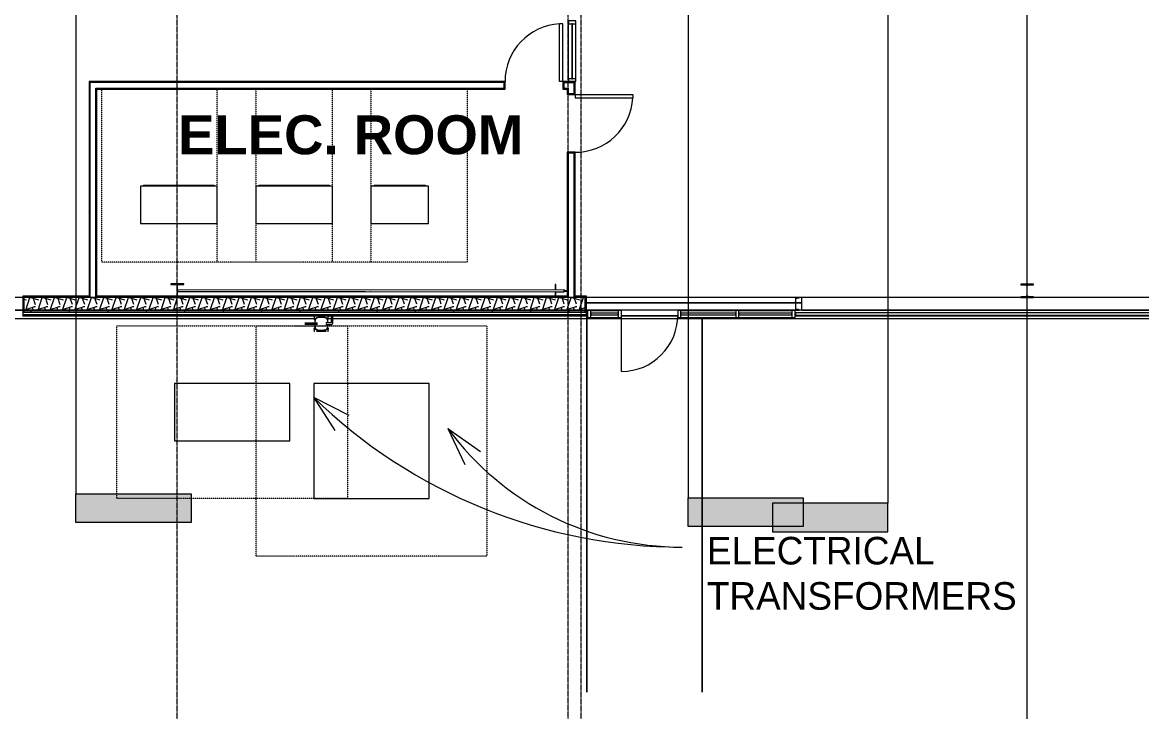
# Model space of a CAD drawing. Header units: inches. Extents: x 25369 to 33163, y -23509 to -20274.
# Drawn here: x 28390 to 29088, y -23046 to -22615 of the extents above; entities that cross this region are included whole.
import ezdxf

# ---------------------------------------------------------------- set-up
doc = ezdxf.new("R2010")
doc.units = ezdxf.units.IN
doc.header["$MEASUREMENT"] = 0
doc.linetypes.add('Dash', pattern=[0.25, 0.125, -0.125])
doc.linetypes.add('Grid Line 1_2_', pattern=[0.875, 0.5, -0.125, 0.125, -0.125])
for name, color, linetype, lineweight in [('A-DOOR', 31, 'Continuous', 9), ('A-FLOR', 192, 'Continuous', 9), ('A-GLAZ-CURT', 52, 'Continuous', 9), ('A-GLAZ-CWMG', 51, 'Continuous', 9), ('A-WALL', 113, 'Continuous', 9), ('A-WALL-PATT', 111, 'Continuous', 25), ('C-TOPO', 7, 'Continuous', 9), ('Conc', 7, 'Continuous', 13), ('E-ELEC-EQPM', 71, 'Continuous', 9), ('G-ANNO-SYMB', 111, 'Continuous', 9), ('G-ANNO-TEXT', 231, 'Continuous', 9), ('I-WALL', 2, 'Continuous', 9), ('L-SITE-WALL', 31, 'Continuous', 9), ('M-AREA-IDEN', 171, 'Continuous', 9), ('P-SANR-FIXT', 6, 'Continuous', 9), ('S-BEAM', 12, 'Continuous', 9), ('S-COLS', 52, 'Continuous', 9), ('S-GRID', 1, 'Continuous', 9)]:
    doc.layers.add(name, color=color, linetype=linetype, lineweight=lineweight)
doc.styles.add('Arial_B', font='arialbd.ttf', dxfattribs={"height": 24.354149})
doc.styles.add('Century Gothic', font='GOTHIC.TTF', dxfattribs={"height": 17.245342})
pattern_1 = [(45, (5931.104, 0), (-19.00703, 19.00703), []), (45, (5931.104, 28.8), (-19.00703, 19.00703), [])]
pattern_2 = [(0, (5931.104, 0), (61.44, 15.36), [2.534, -43.546, 2.534, -43.546, -245.76]), (0, (5931.104, 0), (61.44, 15.36), [-92.16, 2.534, -89.626, 2.534, -43.546, -107.52]), (0, (5931.104, 0), (61.44, 15.36), [-230.4, 2.534, -28.186, 2.534, -74.266]), (120, (5954.144, 7.68), (-44.02215, 45.528601), [2.534, -43.546, 2.534, -43.546, -245.76]), (120, (5954.144, 7.68), (-44.02215, 45.528601), [-92.16, 2.534, -89.626, 2.534, -43.546, -107.52]), (120, (5954.144, 7.68), (-44.02215, 45.528601), [-230.4, 2.534, -28.186, 2.534, -74.266]), (240, (5961.824, 38.4), (-17.41785, -60.888601), [2.534, -43.546, 2.534, -43.546, -245.76]), (240, (5961.824, 38.4), (-17.41785, -60.888601), [-92.16, 2.534, -89.626, 2.534, -43.546, -107.52]), (240, (5961.824, 38.4), (-17.41785, -60.888601), [-230.4, 2.534, -28.186, 2.534, -74.266])]

# ---------------------------------------------------------------- blocks, each defined once
blk = doc.blocks.new('Struct_Xcel_Sports Complex_rvt-2-Overall Floor Plan')
at = {"layer": 'A-FLOR', "color": 8}
for p, q in [((22941.27, -22790.8), (22810.7, -22790.8)), ((22945.27, -22790.8), (22941.57, -22790.8))]:
    blk.add_line(p, q, dxfattribs=at)
at = {"layer": 'L-SITE-WALL', "color": 8}
for p, q in [((22810.7, -22790.8), (22941.27, -22790.8)), ((22941.57, -22790.8), (22945.27, -22790.8)), ((22651.42, -22798.8), (22458.52, -22798.8)), ((22811.39, -22798.8), (22652.39, -22798.8)), ((22867.77, -22798.8), (22832.58, -22798.8)), ((23337.08, -22798.8), (22941.02, -22798.8))]:
    blk.add_line(p, q, dxfattribs=at)
blk = doc.blocks.new('W-Wide Flange-Column - B2_E-1389165-Overall Floor Plan')
at = {"layer": 'S-COLS', "color": 7, "lineweight": 13}
for p, q in [((4, 4.13), (-4, 4.13)), ((-4, 4.13), (-4, 3.69)), ((-4, 3.69), (-0.84, 3.69)), ((-0.14, 3), (-0.14, -3)), ((0.14, -3), (0.14, 3)), ((0.84, 3.69), (4, 3.69)), ((4, 3.69), (4, 4.13)), ((-0.84, -3.69), (-4, -3.69)), ((-4, -3.69), (-4, -4.12)), ((-4, -4.12), (4, -4.12)), ((4, -3.69), (0.84, -3.69)), ((4, -4.12), (4, -3.69))]:
    blk.add_line(p, q, dxfattribs=at)
for centre, start, end in [((-0.84, 3), 0, 90), ((0.84, 3), 90, 180), ((-0.84, -3), 270, 0), ((0.84, -3), 180, 270)]:
    blk.add_arc(centre, 0.691, start, end, dxfattribs=at)
blk = doc.blocks.new('Girt_C - 8_D-1405489-Overall Floor Plan')
at = {"layer": 'S-BEAM', "color": 8}
for p, q in [((22458.77, -22787.3), (22420.08, -22787.3)), ((22420.08, -22795.3), (22458.77, -22795.3))]:
    blk.add_line(p, q, dxfattribs=at)
blk = doc.blocks.new('Transformer-Dry-Type-Siemens - 6x6x6-1004770-Overall Floor Plan')
at = {"layer": 'E-ELEC-EQPM', "color": 8, "linetype": 'Dash'}
for p, q in [((-72, -72), (-72, 72)), ((-72, 72), (72, 72)), ((72, 72), (72, -72)), ((72, -72), (-72, -72))]:
    blk.add_line(p, q, dxfattribs=at)
at = {"layer": 'E-ELEC-EQPM', "color": 8}
for p, q in [((36, 36), (-36, 36)), ((-36, 36), (-36, -36)), ((36, -36), (36, 36)), ((-36, -36), (36, -36))]:
    blk.add_line(p, q, dxfattribs=at)
blk = doc.blocks.new('Transformer-Dry-Type-Siemens - 6x3x6-1005805-Overall Floor Plan')
at = {"layer": 'E-ELEC-EQPM', "color": 8, "linetype": 'Dash'}
for p, q in [((-72, -54), (-72, 54)), ((-72, 54), (72, 54)), ((72, 54), (72, -54)), ((72, -54), (-72, -54))]:
    blk.add_line(p, q, dxfattribs=at)
at = {"layer": 'E-ELEC-EQPM', "color": 8}
for p, q in [((36, 18), (-36, 18)), ((-36, 18), (-36, -18)), ((36, -18), (36, 18)), ((-36, -18), (36, -18))]:
    blk.add_line(p, q, dxfattribs=at)
blk = doc.blocks.new('System Panel - INSULATED LOW-E GLAZING _SEE ELEVATIONS FOR U-FACTOR_ SHGC_ _ LT_-1142335-Overall Floor Plan')
at = {"layer": 'A-GLAZ-CURT', "color": 7, "lineweight": 13}
for p, q in [((16.53125, -0.25), (-16.53125, -0.25)), ((-16.53125, -0.25), (-16.53125, -1.25)), ((-16.53125, -1.25), (16.53125, -1.25)), ((16.53125, -1.25), (16.53125, -0.25))]:
    blk.add_line(p, q, dxfattribs=at)
at = {"layer": 'A-GLAZ-CURT', "color": 10}
for p, q in [((-16.53125, -1.25), (-16.53125, -0.25)), ((16.53125, -0.25), (-16.53125, -0.25)), ((-16.53125, -1.25), (16.53125, -1.25)), ((16.53125, -0.25), (16.53125, -1.25))]:
    blk.add_line(p, q, dxfattribs=at)
blk = doc.blocks.new('System Panel - INSULATED LOW-E GLAZING _SEE ELEVATIONS FOR U-FACTOR_ SHGC_ _ LT_-827433-Overall Floor Plan')
at = {"layer": 'A-GLAZ-CURT', "color": 7, "lineweight": 13}
for p, q in [((17.09375, -0.25), (-17.09375, -0.25)), ((-17.09375, -0.25), (-17.09375, -1.25)), ((-17.09375, -1.25), (17.09375, -1.25)), ((17.09375, -1.25), (17.09375, -0.25))]:
    blk.add_line(p, q, dxfattribs=at)
at = {"layer": 'A-GLAZ-CURT', "color": 10}
for p, q in [((-17.09375, -1.25), (-17.09375, -0.25)), ((17.09375, -0.25), (-17.09375, -0.25)), ((-17.09375, -1.25), (17.09375, -1.25)), ((17.09375, -0.25), (17.09375, -1.25))]:
    blk.add_line(p, q, dxfattribs=at)
blk = doc.blocks.new('Door_Single_Storefront - one-1371403-Overall Floor Plan')
at = {"layer": 'A-DOOR', "color": 8}
blk.add_line((-17.59375, -35.1875), (-17.59375, 0), dxfattribs=at)
blk.add_arc((-17.59375, 0), 35.1875, 270, 0, dxfattribs=at)
blk = doc.blocks.new('System Panel - INSULATED LOW-E GLAZING _SEE ELEVATIONS FOR U-FACTOR_ SHGC_ _ LT_-1354584-Overall Floor Plan')
at = {"layer": 'A-GLAZ-CURT', "color": 7, "lineweight": 13}
for p, q in [((8.59, -0.25), (-8.59, -0.25)), ((-8.59, -0.25), (-8.59, -1.25)), ((-8.59, -1.25), (8.59, -1.25)), ((8.59, -1.25), (8.59, -0.25))]:
    blk.add_line(p, q, dxfattribs=at)
at = {"layer": 'A-GLAZ-CURT', "color": 10}
for p, q in [((-8.59, -1.25), (-8.59, -0.25)), ((8.59, -0.25), (-8.59, -0.25)), ((-8.59, -1.25), (8.59, -1.25)), ((8.59, -0.25), (8.59, -1.25))]:
    blk.add_line(p, q, dxfattribs=at)
blk = doc.blocks.new('Rectangular Mullion - Exterior 2_ x 4_5_-1135321-Overall Floor Plan')
at = {"layer": 'A-GLAZ-CWMG', "color": 8}
for p, q in [((22278.7, -22795.43), (22311.77, -22795.43)), ((22278.7, -22799.93), (22311.77, -22799.93))]:
    blk.add_line(p, q, dxfattribs=at)
blk = doc.blocks.new('Rectangular Mullion - Exterior 2_ x 4_5_-1305167-Overall Floor Plan')
at = {"layer": 'A-GLAZ-CWMG', "color": 8}
for p, q in [((22869.77, -22795.43), (22903.95, -22795.43)), ((22869.77, -22799.93), (22903.95, -22799.93))]:
    blk.add_line(p, q, dxfattribs=at)
blk = doc.blocks.new('Rectangular Mullion - Exterior 2_ x 4_5_-1354580-Overall Floor Plan')
at = {"layer": 'A-GLAZ-CWMG', "color": 8}
for p, q in [((22813.39, -22795.43), (22830.58, -22795.43)), ((22813.39, -22799.93), (22830.58, -22799.93))]:
    blk.add_line(p, q, dxfattribs=at)
blk = doc.blocks.new('Rectangular Mullion - Exterior 2_ x 4_5_-1142379-Overall Floor Plan')
at = {"layer": 'A-GLAZ-CWMG', "color": 7, "lineweight": 13}
for p, q in [((-2, 3), (0, 3)), ((-2, -1.5), (-2, 3)), ((0, 3), (0, -1.5)), ((0, -1.5), (-2, -1.5))]:
    blk.add_line(p, q, dxfattribs=at)
blk = doc.blocks.new('Rectangular Mullion - Exterior 2_ x 4_5_-1142382-Overall Floor Plan')
at = {"layer": 'A-GLAZ-CWMG', "color": 7, "lineweight": 13}
for p, q in [((0, 3), (-2, 3)), ((-2, 3), (-2, -1.5)), ((0, -1.5), (0, 3)), ((-2, -1.5), (0, -1.5))]:
    blk.add_line(p, q, dxfattribs=at)
blk = doc.blocks.new('Rectangular Mullion - Exterior 2_ x 4_5_-827464-Overall Floor Plan')
at = {"layer": 'A-GLAZ-CWMG', "color": 7, "lineweight": 13}
for p, q in [((-1, 3), (1, 3)), ((-1, -1.5), (-1, 3)), ((1, 3), (1, -1.5)), ((1, -1.5), (-1, -1.5))]:
    blk.add_line(p, q, dxfattribs=at)
blk = doc.blocks.new('Girt_C - 8_D-1665748-Overall Floor Plan')
at = {"layer": 'S-BEAM', "color": 8}
for p, q in [((23081.89, -22787.3), (22945.27, -22787.3)), ((22945.27, -22787.49), (22945.27, -22787.3)), ((22945.27, -22795.12), (22945.27, -22787.49)), ((23371.39, -22787.3), (23089.89, -22787.3)), ((22945.27, -22795.3), (22945.27, -22795.12)), ((22945.27, -22795.3), (23375.52, -22795.3))]:
    blk.add_line(p, q, dxfattribs=at)
blk = doc.blocks.new('Rectangular Mullion - Interior 1_75_ x 4_5_-1220307-Overall Floor Plan')
at = {"layer": 'A-GLAZ-CWMG', "color": 7, "lineweight": 13}
for p, q in [((-1.75, 1.5), (0, 1.5)), ((-1.75, -3), (-1.75, 1.5)), ((0, 1.5), (0, -3)), ((0, -3), (-1.75, -3))]:
    blk.add_line(p, q, dxfattribs=at)
blk = doc.blocks.new('System Panel - Interior Glazing-1220306-Overall Floor Plan')
at = {"layer": 'A-GLAZ-CURT', "color": 7, "lineweight": 13}
for p, q in [((17.21875, 0.9375), (-17.21875, 0.9375)), ((-17.21875, 0.9375), (-17.21875, 0.5625)), ((-17.21875, 0.5625), (17.21875, 0.5625)), ((17.21875, 0.5625), (17.21875, 0.9375))]:
    blk.add_line(p, q, dxfattribs=at)
blk = doc.blocks.new('Rectangular Mullion - Interior 1_75_ x 4_5_-1214730-Overall Floor Plan')
at = {"layer": 'A-GLAZ-CWMG', "color": 8}
for p, q in [((22799.52, -22650.74), (22799.52, -22616.3)), ((22804.02, -22650.74), (22804.02, -22616.3))]:
    blk.add_line(p, q, dxfattribs=at)
blk = doc.blocks.new('Rectangular Mullion - Interior 1_75_ x 4_5_-1220285-Overall Floor Plan')
at = {"layer": 'A-GLAZ-CWMG', "color": 7, "lineweight": 13}
for p, q in [((-0.875, 1.5), (0.875, 1.5)), ((-0.875, -3), (-0.875, 1.5)), ((0.875, 1.5), (0.875, -3)), ((0.875, -3), (-0.875, -3))]:
    blk.add_line(p, q, dxfattribs=at)
blk = doc.blocks.new('Round Bar - 1_-1268727-Overall Floor Plan')
at = {"layer": 'S-BEAM', "color": 8}
for p, q in [((22676.03, -22782.74), (22555.39, -22782.68)), ((22555.39, -22783.68), (22672.56, -22783.74)), ((22676.03, -22783.74), (22791.14, -22783.8)), ((22791.71, -22783.8), (22796.66, -22783.8))]:
    blk.add_line(p, q, dxfattribs=at)
for centre, start_param, end_param in [((22555.39, -22783.18), 0, 3.141593), ((22555.39, -22783.18), 3.141593, 6.283185), ((22796.66, -22783.3), 3.141593, 3.926991)]:
    blk.add_ellipse(centre, major_axis=(0, 0.5), ratio=0.470628, start_param=start_param, end_param=end_param, dxfattribs=at)
blk = doc.blocks.new('Round Bar - 1_-1268767-Overall Floor Plan')
at = {"layer": 'S-BEAM', "color": 8}
for p, q in [((22796.76, -22782.68), (22671.17, -22782.74)), ((22555.41, -22783.8), (22796.77, -22783.68))]:
    blk.add_line(p, q, dxfattribs=at)
for centre, start_param, end_param in [((22555.33, -22783.3), 1.178097, 1.963495), ((22796.77, -22783.18), 0, 3.141593), ((22796.77, -22783.18), 3.141593, 6.283185)]:
    blk.add_ellipse(centre, major_axis=(0, 0.5), ratio=0.495962, start_param=start_param, end_param=end_param, dxfattribs=at)
blk = doc.blocks.new('Transformer Switchboard - 24_deep x 48_ wide x 90_H-1281217-Overall Floor Plan')
at = {"layer": 'E-ELEC-EQPM', "color": 8, "linetype": 'Dash'}
for p, q in [((-48, -84), (-48, 24)), ((-48, 24), (48, 24)), ((48, 24), (48, -84)), ((48, -84), (-48, -84))]:
    blk.add_line(p, q, dxfattribs=at)
at = {"layer": 'E-ELEC-EQPM', "color": 8}
for p, q in [((24, 0), (-24, 0)), ((-24, 0), (-24, -23.5)), ((24, -23.5), (24, 0)), ((-24, -23.5), (24, -23.5)), ((-22, -23.5), (-22, -24)), ((22, -24), (-22, -24)), ((22, -24), (22, -23.5))]:
    blk.add_line(p, q, dxfattribs=at)
blk = doc.blocks.new('Transformer Switchboard - 24_deep x 36_ wide x 90_H-1281523-Overall Floor Plan')
at = {"layer": 'E-ELEC-EQPM', "color": 8, "linetype": 'Dash'}
for p, q in [((-42, -84), (-42, 24)), ((-42, 24), (42, 24)), ((42, 24), (42, -84)), ((42, -84), (-42, -84))]:
    blk.add_line(p, q, dxfattribs=at)
at = {"layer": 'E-ELEC-EQPM', "color": 8}
for p, q in [((18, 0), (-18, 0)), ((-18, 0), (-18, -23.5)), ((18, -23.5), (18, 0)), ((-18, -23.5), (18, -23.5)), ((-16, -23.5), (-16, -24)), ((16, -24), (-16, -24)), ((16, -24), (16, -23.5))]:
    blk.add_line(p, q, dxfattribs=at)
blk = doc.blocks.new('Single-Flush - 36_ x 84_-1318898-Overall Floor Plan')
at = {"layer": 'A-DOOR', "color": 7, "lineweight": 13}
for p, q in [((16, 2.44), (16, 38.45)), ((18, 38.45), (16, 38.45)), ((18, 2.44), (18, 38.45)), ((18, 2.44), (16, 2.44))]:
    blk.add_line(p, q, dxfattribs=at)
at = {"layer": 'A-DOOR', "color": 8}
blk.add_arc((18, 2.44), 36.07, 93.17885, 180, dxfattribs=at)
blk = doc.blocks.new('gas_meter-250_cfh_2214 - gas_meter-250_cfh_2214-1353211-Overall Floor Plan')
at = {"layer": 'P-SANR-FIXT', "color": 8}
for p, q in [((-2.99, 0.37), (-9.24, 0.37)), ((-4.4, 4.34), (-4.4, 3.16)), ((-4.4, 3.16), (-4.06, 3.16)), ((-3.79, 4.61), (-4.13, 4.61)), ((-4.06, 3.16), (-3.31, 3.16)), ((-3.96, 1.77), (-3.96, 0.36)), ((-3.96, 1.77), (-3.96, 0.36)), ((-3.75, 2.86), (-3.75, 2.59)), ((-3.75, 1.98), (-3.75, 1.77)), ((3.06, 4.61), (-3.06, 4.61)), ((2.04, 3.77), (-1.96, 3.77)), ((3.4, 3.16), (4.06, 3.16)), ((6.15, 0.5), (3.51, 0.5)), ((4.13, 4.61), (3.79, 4.61)), ((4.04, 0.48), (4.04, 1.77)), ((4.04, 0.48), (4.04, 1.77)), ((4.06, 3.16), (4.4, 3.16)), ((4.4, 3.16), (4.4, 4.34)), ((6.26, 5.12), (6.26, 0.61)), ((7.26, 0.61), (7.26, 5.12)), ((-9.24, 0), (-9.47, 0)), ((-9.24, -0.38), (-2.99, -0.38)), ((-4.4, -3.34), (-4.4, -4.57)), ((-4.06, -3.34), (-4.4, -3.34)), ((-4.28, -4.69), (-3.94, -4.69)), ((-3.33, -3.34), (-4.06, -3.34)), ((-3.96, -0.36), (-3.96, -1.98)), ((-3.96, -0.36), (-3.96, -1.98)), ((-3.75, -1.98), (-3.75, -2.1)), ((-3.75, -2.75), (-3.75, -2.92)), ((-3.06, -4.69), (3.06, -4.69)), ((-2.81, 0), (-2.99, 0)), ((-1.97, -3.98), (-2.49, -3.98)), ((-2.49, -3.98), (-1.97, -3.98)), ((-2.27, 0), (-2.4, 0)), ((-1.96, -3.98), (2.04, -3.98)), ((2.04, -3.75), (2.22, -3.75)), ((2.04, -3.98), (2.55, -3.98)), ((2.55, -3.98), (2.04, -3.98)), ((3.25, 0), (3.51, 0)), ((4.06, -3.34), (3.42, -3.34)), ((3.51, -0.5), (6.15, -0.5)), ((3.94, -4.69), (4.28, -4.69)), ((4.04, -1.98), (4.04, -0.47)), ((4.04, -1.98), (4.04, -0.47)), ((4.4, -3.34), (4.06, -3.34)), ((4.4, -4.57), (4.4, -3.34))]:
    blk.add_line(p, q, dxfattribs=at)
at = {"layer": 'P-SANR-FIXT', "color": 8, "flags": 128}
for points in [[(-9.24, 0.37), (-9.28, 0.37), (-9.32, 0.37), (-9.36, 0.37), (-9.4, 0.37), (-9.43, 0.37), (-9.47, 0.37), (-9.51, 0.37), (-9.55, 0.37), (-9.59, 0.37), (-9.63, 0.37), (-9.66, 0.37), (-9.7, 0.37), (-9.73, 0.37), (-9.77, 0.37), (-9.8, 0.37), (-9.83, 0.37), (-9.86, 0.37), (-9.9, 0.37), (-9.92, 0.37), (-9.95, 0.37), (-9.98, 0.37), (-10.01, 0.37), (-10.03, 0.37), (-10.06, 0.37), (-10.08, 0.37), (-10.1, 0.37), (-10.12, 0.37), (-10.14, 0.37), (-10.15, 0.37), (-10.17, 0.37), (-10.18, 0.37), (-10.19, 0.37), (-10.2, 0.37), (-10.21, 0.37), (-10.22, 0.37), (-10.23, 0.37), (-10.23, 0.37), (-10.23, 0.37), (-10.24, 0.37)], [(-4.4, 4.34), (-4.4, 4.35), (-4.4, 4.36), (-4.4, 4.37), (-4.4, 4.38), (-4.4, 4.39), (-4.39, 4.4), (-4.39, 4.41), (-4.39, 4.42), (-4.38, 4.43), (-4.38, 4.44), (-4.38, 4.45), (-4.37, 4.46), (-4.37, 4.47), (-4.36, 4.48), (-4.35, 4.49), (-4.35, 4.5), (-4.34, 4.51), (-4.33, 4.52), (-4.33, 4.52), (-4.32, 4.53), (-4.31, 4.54), (-4.3, 4.55), (-4.29, 4.55), (-4.29, 4.56), (-4.28, 4.57), (-4.27, 4.57), (-4.26, 4.58), (-4.25, 4.58), (-4.24, 4.59), (-4.23, 4.59), (-4.22, 4.59), (-4.21, 4.6), (-4.2, 4.6), (-4.19, 4.6), (-4.18, 4.6), (-4.17, 4.61), (-4.15, 4.61), (-4.14, 4.61), (-4.13, 4.61), (-4.13, 4.61)], [(-3.82, 2.35), (-3.87, 2.38), (-3.91, 2.42), (-3.95, 2.45), (-4, 2.49), (-4.04, 2.52), (-4.07, 2.56), (-4.11, 2.6), (-4.15, 2.65), (-4.18, 2.69), (-4.21, 2.73), (-4.24, 2.78), (-4.27, 2.83), (-4.29, 2.87), (-4.32, 2.92), (-4.34, 2.97), (-4.36, 3.02), (-4.38, 3.08), (-4.39, 3.13), (-4.4, 3.16)], [(-1.96, 3.77), (-2.04, 3.77), (-2.12, 3.76), (-2.19, 3.76), (-2.27, 3.74), (-2.35, 3.73), (-2.43, 3.71), (-2.51, 3.69), (-2.58, 3.67), (-2.66, 3.64), (-2.73, 3.61), (-2.81, 3.58), (-2.88, 3.54), (-2.95, 3.51), (-3.02, 3.46), (-3.08, 3.42), (-3.15, 3.37), (-3.21, 3.33), (-3.27, 3.27), (-3.33, 3.22), (-3.39, 3.16), (-3.44, 3.11), (-3.5, 3.04), (-3.55, 2.98), (-3.59, 2.92), (-3.64, 2.85), (-3.68, 2.78), (-3.72, 2.71), (-3.76, 2.64), (-3.79, 2.57), (-3.82, 2.5), (-3.85, 2.42), (-3.87, 2.34), (-3.89, 2.27), (-3.91, 2.19), (-3.93, 2.11), (-3.94, 2.03), (-3.95, 1.95), (-3.95, 1.87), (-3.96, 1.79), (-3.96, 1.77)], [(-2.24, 0.37), (-2.24, 0.37), (-2.24, 0.37), (-2.24, 0.37), (-2.25, 0.37), (-2.25, 0.37), (-2.26, 0.37), (-2.27, 0.37), (-2.27, 0.37), (-2.28, 0.37), (-2.3, 0.37), (-2.31, 0.37), (-2.32, 0.37), (-2.34, 0.37), (-2.35, 0.37), (-2.37, 0.37), (-2.38, 0.37), (-2.4, 0.37), (-2.42, 0.37), (-2.44, 0.37), (-2.46, 0.37), (-2.49, 0.37), (-2.51, 0.37), (-2.53, 0.37), (-2.56, 0.37), (-2.58, 0.37), (-2.61, 0.37), (-2.63, 0.37), (-2.66, 0.37), (-2.69, 0.37), (-2.71, 0.37), (-2.74, 0.37), (-2.77, 0.37), (-2.8, 0.37), (-2.83, 0.37), (-2.86, 0.37), (-2.89, 0.37), (-2.92, 0.37), (-2.95, 0.37), (-2.98, 0.37), (-2.99, 0.37)], [(4.04, 1.77), (4.04, 1.85), (4.04, 1.93), (4.03, 2.01), (4.02, 2.09), (4, 2.17), (3.99, 2.25), (3.97, 2.32), (3.94, 2.4), (3.92, 2.48), (3.89, 2.55), (3.85, 2.62), (3.82, 2.69), (3.78, 2.76), (3.74, 2.83), (3.7, 2.9), (3.65, 2.96), (3.6, 3.03), (3.55, 3.09), (3.49, 3.15), (3.44, 3.21), (3.38, 3.26), (3.32, 3.31), (3.26, 3.36), (3.19, 3.41), (3.13, 3.45), (3.06, 3.5), (2.99, 3.53), (2.92, 3.57), (2.84, 3.6), (2.77, 3.63), (2.69, 3.66), (2.62, 3.69), (2.54, 3.71), (2.46, 3.73), (2.38, 3.74), (2.31, 3.75), (2.23, 3.76), (2.15, 3.77), (2.07, 3.77), (2.04, 3.77)], [(3.51, 0.5), (3.48, 0.5), (3.45, 0.5), (3.42, 0.5), (3.39, 0.5), (3.37, 0.5), (3.34, 0.5), (3.31, 0.5), (3.28, 0.5), (3.25, 0.5), (3.22, 0.5), (3.19, 0.5), (3.17, 0.5), (3.14, 0.5), (3.12, 0.5), (3.09, 0.5), (3.07, 0.5), (3.04, 0.5), (3.02, 0.5), (3, 0.5), (2.98, 0.5), (2.96, 0.5), (2.94, 0.5), (2.92, 0.5), (2.9, 0.5), (2.88, 0.5), (2.87, 0.5), (2.85, 0.5), (2.84, 0.5), (2.83, 0.5), (2.82, 0.5), (2.8, 0.5), (2.8, 0.5), (2.79, 0.5), (2.78, 0.5), (2.77, 0.5), (2.77, 0.5), (2.77, 0.5), (2.77, 0.5), (2.76, 0.5)], [(4.4, 3.16), (4.39, 3.1), (4.37, 3.05), (4.35, 3), (4.33, 2.95), (4.31, 2.9), (4.28, 2.85), (4.26, 2.8), (4.23, 2.76), (4.2, 2.71), (4.16, 2.67), (4.13, 2.63), (4.09, 2.58), (4.06, 2.55), (4.02, 2.51), (3.98, 2.47), (3.94, 2.44), (3.89, 2.4)], [(4.13, 4.61), (4.14, 4.61), (4.15, 4.61), (4.16, 4.61), (4.17, 4.6), (4.18, 4.6), (4.19, 4.6), (4.21, 4.6), (4.22, 4.59), (4.23, 4.59), (4.24, 4.59), (4.25, 4.58), (4.26, 4.58), (4.27, 4.57), (4.27, 4.57), (4.28, 4.56), (4.29, 4.55), (4.3, 4.55), (4.31, 4.54), (4.32, 4.53), (4.33, 4.53), (4.33, 4.52), (4.34, 4.51), (4.35, 4.5), (4.35, 4.49), (4.36, 4.48), (4.36, 4.47), (4.37, 4.46), (4.37, 4.46), (4.38, 4.45), (4.38, 4.44), (4.39, 4.43), (4.39, 4.41), (4.39, 4.4), (4.4, 4.39), (4.4, 4.38), (4.4, 4.37), (4.4, 4.36), (4.4, 4.35), (4.4, 4.34), (4.4, 4.34)], [(6.26, 0.61), (6.26, 0.61), (6.26, 0.6), (6.26, 0.6), (6.26, 0.59), (6.26, 0.59), (6.26, 0.58), (6.26, 0.58), (6.26, 0.58), (6.26, 0.57), (6.26, 0.57), (6.25, 0.56), (6.25, 0.56), (6.25, 0.56), (6.25, 0.55), (6.24, 0.55), (6.24, 0.54), (6.24, 0.54), (6.24, 0.54), (6.23, 0.53), (6.23, 0.53), (6.23, 0.53), (6.22, 0.53), (6.22, 0.52), (6.22, 0.52), (6.21, 0.52), (6.21, 0.52), (6.21, 0.51), (6.2, 0.51), (6.2, 0.51), (6.19, 0.51), (6.19, 0.51), (6.18, 0.5), (6.18, 0.5), (6.18, 0.5), (6.17, 0.5), (6.17, 0.5), (6.16, 0.5), (6.16, 0.5), (6.15, 0.5), (6.15, 0.5)], [(6.15, -0.5), (6.2, -0.5), (6.24, -0.5), (6.29, -0.49), (6.33, -0.49), (6.37, -0.48), (6.42, -0.47), (6.46, -0.46), (6.5, -0.44), (6.54, -0.43), (6.59, -0.41), (6.63, -0.39), (6.67, -0.37), (6.71, -0.35), (6.74, -0.33), (6.78, -0.31), (6.82, -0.28), (6.85, -0.25), (6.89, -0.22), (6.92, -0.19), (6.95, -0.16), (6.98, -0.13), (7.01, -0.1), (7.04, -0.06), (7.06, -0.03), (7.09, 0.01), (7.11, 0.05), (7.13, 0.09), (7.15, 0.13), (7.17, 0.17), (7.19, 0.21), (7.2, 0.25), (7.22, 0.29), (7.23, 0.34), (7.24, 0.38), (7.25, 0.42), (7.25, 0.47), (7.26, 0.51), (7.26, 0.55), (7.26, 0.6), (7.26, 0.61)], [(-10.24, -0.38), (-10.24, -0.38), (-10.23, -0.38), (-10.23, -0.38), (-10.22, -0.38), (-10.22, -0.38), (-10.21, -0.38), (-10.2, -0.38), (-10.19, -0.38), (-10.17, -0.38), (-10.16, -0.38), (-10.14, -0.38), (-10.12, -0.38), (-10.1, -0.38), (-10.08, -0.38), (-10.06, -0.38), (-10.04, -0.38), (-10.01, -0.38), (-9.99, -0.38), (-9.96, -0.38), (-9.93, -0.38), (-9.9, -0.38), (-9.87, -0.38), (-9.84, -0.38), (-9.81, -0.38), (-9.78, -0.38), (-9.74, -0.38), (-9.71, -0.38), (-9.67, -0.38), (-9.64, -0.38), (-9.6, -0.38), (-9.56, -0.38), (-9.52, -0.38), (-9.48, -0.38), (-9.45, -0.38), (-9.41, -0.38), (-9.37, -0.38), (-9.33, -0.38), (-9.29, -0.38), (-9.25, -0.38), (-9.24, -0.38)], [(-4.4, -3.34), (-4.4, -3.29), (-4.4, -3.25), (-4.39, -3.21), (-4.39, -3.16), (-4.38, -3.12), (-4.37, -3.08), (-4.36, -3.04), (-4.34, -2.99), (-4.33, -2.95), (-4.31, -2.91), (-4.29, -2.87), (-4.28, -2.83), (-4.25, -2.8), (-4.23, -2.76), (-4.21, -2.72), (-4.18, -2.69), (-4.15, -2.65), (-4.13, -2.62), (-4.1, -2.59), (-4.07, -2.56), (-4.03, -2.53), (-4, -2.5), (-3.97, -2.47), (-3.93, -2.44), (-3.89, -2.42)], [(-4.28, -4.69), (-4.29, -4.69), (-4.29, -4.69), (-4.3, -4.69), (-4.3, -4.69), (-4.31, -4.69), (-4.31, -4.68), (-4.32, -4.68), (-4.32, -4.68), (-4.33, -4.68), (-4.33, -4.68), (-4.33, -4.68), (-4.34, -4.67), (-4.34, -4.67), (-4.35, -4.67), (-4.35, -4.67), (-4.35, -4.66), (-4.36, -4.66), (-4.36, -4.66), (-4.37, -4.66), (-4.37, -4.65), (-4.37, -4.65), (-4.37, -4.65), (-4.38, -4.64), (-4.38, -4.64), (-4.38, -4.63), (-4.39, -4.63), (-4.39, -4.63), (-4.39, -4.62), (-4.39, -4.62), (-4.39, -4.61), (-4.4, -4.61), (-4.4, -4.6), (-4.4, -4.6), (-4.4, -4.6), (-4.4, -4.59), (-4.4, -4.59), (-4.4, -4.58), (-4.4, -4.58), (-4.4, -4.57), (-4.4, -4.57)], [(-3.96, -1.98), (-3.95, -2.06), (-3.95, -2.14), (-3.94, -2.22), (-3.93, -2.3), (-3.92, -2.38), (-3.9, -2.45), (-3.88, -2.53), (-3.85, -2.61), (-3.83, -2.68), (-3.8, -2.76), (-3.76, -2.83), (-3.73, -2.9), (-3.69, -2.97), (-3.65, -3.04), (-3.61, -3.11), (-3.56, -3.17), (-3.51, -3.24), (-3.46, -3.3), (-3.4, -3.36), (-3.35, -3.41), (-3.29, -3.47), (-3.23, -3.52), (-3.17, -3.57), (-3.1, -3.62), (-3.04, -3.66), (-2.97, -3.7), (-2.9, -3.74), (-2.83, -3.78), (-2.75, -3.81), (-2.68, -3.84), (-2.6, -3.87), (-2.53, -3.9), (-2.45, -3.92), (-2.37, -3.94), (-2.3, -3.95), (-2.22, -3.96), (-2.14, -3.97), (-2.06, -3.98), (-1.98, -3.98), (-1.96, -3.98)], [(-2.99, -0.38), (-2.96, -0.38), (-2.93, -0.38), (-2.9, -0.38), (-2.87, -0.38), (-2.84, -0.38), (-2.81, -0.38), (-2.78, -0.38), (-2.75, -0.38), (-2.72, -0.38), (-2.69, -0.38), (-2.67, -0.38), (-2.64, -0.38), (-2.61, -0.38), (-2.59, -0.38), (-2.56, -0.38), (-2.54, -0.38), (-2.51, -0.38), (-2.49, -0.38), (-2.47, -0.38), (-2.45, -0.38), (-2.43, -0.38), (-2.41, -0.38), (-2.39, -0.38), (-2.37, -0.38), (-2.35, -0.38), (-2.34, -0.38), (-2.32, -0.38), (-2.31, -0.38), (-2.3, -0.38), (-2.29, -0.38), (-2.28, -0.38), (-2.27, -0.38), (-2.26, -0.38), (-2.25, -0.38), (-2.25, -0.38), (-2.24, -0.38), (-2.24, -0.38), (-2.24, -0.38), (-2.24, -0.38)], [(-2.49, -3.98), (-2.52, -3.96), (-2.55, -3.94), (-2.58, -3.91), (-2.6, -3.89), (-2.63, -3.86), (-2.66, -3.84), (-2.68, -3.81), (-2.7, -3.78)], [(2.04, -3.98), (2.12, -3.98), (2.2, -3.97), (2.28, -3.97), (2.36, -3.95), (2.44, -3.94), (2.52, -3.92), (2.6, -3.9), (2.67, -3.88), (2.75, -3.85), (2.82, -3.82), (2.9, -3.79), (2.97, -3.75), (3.04, -3.72), (3.11, -3.67), (3.17, -3.63), (3.24, -3.58), (3.3, -3.53), (3.36, -3.48), (3.42, -3.43), (3.48, -3.37), (3.53, -3.31), (3.59, -3.25), (3.64, -3.19), (3.68, -3.13), (3.73, -3.06), (3.77, -2.99), (3.81, -2.92), (3.84, -2.85), (3.88, -2.78), (3.91, -2.7), (3.94, -2.63), (3.96, -2.55), (3.98, -2.48), (4, -2.4), (4.02, -2.32), (4.03, -2.24), (4.04, -2.16), (4.04, -2.08), (4.04, -2), (4.04, -1.98)], [(2.66, -3.89), (2.63, -3.91), (2.61, -3.94), (2.58, -3.96), (2.55, -3.98)], [(2.73, -3.81), (2.71, -3.84), (2.69, -3.86)], [(2.76, -0.5), (2.76, -0.5), (2.77, -0.5), (2.77, -0.5), (2.77, -0.5), (2.78, -0.5), (2.79, -0.5), (2.79, -0.5), (2.8, -0.5), (2.81, -0.5), (2.82, -0.5), (2.84, -0.5), (2.85, -0.5), (2.86, -0.5), (2.88, -0.5), (2.9, -0.5), (2.91, -0.5), (2.93, -0.5), (2.95, -0.5), (2.97, -0.5), (2.99, -0.5), (3.01, -0.5), (3.04, -0.5), (3.06, -0.5), (3.08, -0.5), (3.11, -0.5), (3.13, -0.5), (3.16, -0.5), (3.19, -0.5), (3.21, -0.5), (3.24, -0.5), (3.27, -0.5), (3.3, -0.5), (3.33, -0.5), (3.36, -0.5), (3.39, -0.5), (3.42, -0.5), (3.45, -0.5), (3.48, -0.5), (3.51, -0.5), (3.51, -0.5)], [(3.95, -2.46), (3.98, -2.48), (4.02, -2.51), (4.05, -2.54), (4.08, -2.57), (4.11, -2.6), (4.14, -2.63), (4.17, -2.67), (4.19, -2.7), (4.22, -2.74), (4.24, -2.78), (4.26, -2.81), (4.28, -2.85), (4.3, -2.89), (4.32, -2.93), (4.34, -2.97), (4.35, -3.01), (4.36, -3.06), (4.37, -3.1), (4.38, -3.14), (4.39, -3.18), (4.4, -3.23), (4.4, -3.27), (4.4, -3.32), (4.4, -3.34)], [(4.4, -4.57), (4.4, -4.58), (4.4, -4.58), (4.4, -4.58), (4.4, -4.59), (4.4, -4.59), (4.4, -4.6), (4.4, -4.6), (4.4, -4.61), (4.39, -4.61), (4.39, -4.62), (4.39, -4.62), (4.39, -4.62), (4.39, -4.63), (4.38, -4.63), (4.38, -4.64), (4.38, -4.64), (4.38, -4.64), (4.37, -4.65), (4.37, -4.65), (4.37, -4.65), (4.36, -4.66), (4.36, -4.66), (4.36, -4.66), (4.35, -4.67), (4.35, -4.67), (4.34, -4.67), (4.34, -4.67), (4.34, -4.68), (4.33, -4.68), (4.33, -4.68), (4.32, -4.68), (4.32, -4.68), (4.31, -4.68), (4.31, -4.69), (4.3, -4.69), (4.3, -4.69), (4.29, -4.69), (4.29, -4.69), (4.29, -4.69), (4.28, -4.69)]]:
    blk.add_lwpolyline(points, dxfattribs=at)
at = {"layer": 'P-SANR-FIXT', "color": 8}
for centre, radius, start, end in [((-1.96, 1.77), 2, 90, 180), ((-1.96, 1.77), 1.84, 171.36204, 180), ((2.04, 1.77), 2, 360, 90), ((2.04, 1.77), 1.84, 81.36204, 90), ((-1.96, -1.98), 2, 180, 270), ((-1.96, -1.98), 1.84, 261.36204, 270), ((2.04, -1.98), 2, 270, 360), ((2.04, -1.98), 1.84, 351.36204, 0)]:
    blk.add_arc(centre, radius, start, end, dxfattribs=at)
blk = doc.blocks.new('Single-Flush - 36_ x 84_-1318930-Overall Floor Plan')
at = {"layer": 'A-DOOR', "color": 7, "lineweight": 13}
for p, q in [((16, -2.44), (16, -38.45)), ((18, -2.44), (16, -2.44)), ((18, -2.44), (18, -38.45)), ((18, -38.45), (16, -38.45))]:
    blk.add_line(p, q, dxfattribs=at)
at = {"layer": 'A-DOOR', "color": 8}
blk.add_arc((18, -2.44), 36.07, 180, 266.82115, dxfattribs=at)
blk = doc.blocks.new('Section - 3_32_ x 3_8_-18514-Overall Floor Plan')
at = {"layer": 'G-ANNO-SYMB'}
blk.add_hatch(color=256, dxfattribs=at).paths.add_polyline_path([(0, 0.375), (0, 0), (-0.09375, 0), (-0.09375, 0.375)], flags=0)
for p, q in [((0, 0.375), (-0.09375, 0.375)), ((-0.09375, 0.375), (-0.09375, 0)), ((0, 0), (0, 0.375)), ((-0.09375, 0), (0, 0))]:
    blk.add_line(p, q, dxfattribs=at)

msp = doc.modelspace()

# ---------------------------------------------------------------- hatches: boundary and pattern name
at = {"layer": 'A-WALL-PATT', "lineweight": 9}
h = msp.add_hatch(dxfattribs=at)
h.set_pattern_fill('FP_17', color=8, style=0, pattern_type=2)
h.set_pattern_definition(pattern_2)
h.paths.add_polyline_path([(28431.24, -22787.3), (28431.87, -22787.3), (28431.87, -22652.99), (28431.24, -22652.99), (28431.24, -22786.55)], flags=0)
h = msp.add_hatch(dxfattribs=at)
h.set_pattern_fill('FP_17', color=8, style=0, pattern_type=2)
h.set_pattern_definition(pattern_2)
h.paths.add_polyline_path([(28435.49, -22657.24), (28691.06, -22657.24), (28691.06, -22654.8), (28690.43, -22654.8), (28690.43, -22656.62), (28435.49, -22656.62)], flags=0)
h.paths.add_polyline_path([(28729.87, -22657.24), (28729.87, -22656.62), (28727.68, -22656.62), (28727.68, -22654.8), (28727.06, -22654.8), (28727.06, -22657.24)], flags=0)
h = msp.add_hatch(dxfattribs=at)
h.set_pattern_fill('FP_17', color=8, style=0, pattern_type=2)
h.set_pattern_definition(pattern_2)
h.paths.add_polyline_path([(28435.49, -22787.3), (28436.12, -22787.3), (28436.12, -22657.24), (28435.49, -22657.24), (28435.49, -22786.55)], flags=0)
h = msp.add_hatch(dxfattribs=at)
h.set_pattern_fill('FP_18', color=8, style=0, pattern_type=2)
h.set_pattern_definition([(161.57, (5932.064, 0.96), (-7.6802237, -0.0009796), [0, -54.643, 6.067, 0]), (18.43, (5930.144, 0.96), (-7.6802237, 0.0009796), [0, -54.643, 6.067, 0]), (108.43, (5932.064, 0.96), (3.8382953, -19.20136532), [18.211, -42.499]), (71.57, (5930.144, 0.96), (3.8382953, 19.20136532), [18.211, -42.499])])
h.paths.add_polyline_path([(28350.43, -22795.3), (28350.43, -22787.3), (28245.87, -22787.3), (28245.87, -22795.3), (28294.5, -22795.3)], flags=0)
h.paths.add_polyline_path([(28390.62, -22795.3), (28741.06, -22795.3), (28741.06, -22787.3), (28390.62, -22787.3)], flags=0)
h = msp.add_hatch(dxfattribs=at)
h.set_pattern_fill('FP_20', color=8, style=0, pattern_type=2)
h.set_pattern_definition([(0, (5931.104, 0), (30.72, 7.68), [2.534, -20.506, 2.534, -20.506, -122.88]), (0, (5931.104, 0), (30.72, 7.68), [-46.08, 2.534, -43.546, 2.534, -20.506, -53.76]), (0, (5931.104, 0), (30.72, 7.68), [-115.2, 2.534, -12.826, 2.534, -35.866]), (120, (5942.624, 3.84), (-22.0110751, 22.7643004), [2.534, -20.506, 2.534, -20.506, -122.88]), (120, (5942.624, 3.84), (-22.0110751, 22.7643004), [-46.08, 2.534, -43.546, 2.534, -20.506, -53.76]), (120, (5942.624, 3.84), (-22.0110751, 22.7643004), [-115.2, 2.534, -12.826, 2.534, -35.866]), (240, (5946.464, 19.2), (-8.7089249, -30.4443004), [2.534, -20.506, 2.534, -20.506, -122.88]), (240, (5946.464, 19.2), (-8.7089249, -30.4443004), [-46.08, 2.534, -43.546, 2.534, -20.506, -53.76]), (240, (5946.464, 19.2), (-8.7089249, -30.4443004), [-115.2, 2.534, -12.826, 2.534, -35.866])])
h.paths.add_polyline_path([(28399.78, -22795.8), (28741.06, -22795.8), (28741.06, -22795.3), (28390.62, -22795.3), (28390.62, -22795.8)], flags=0)
h.paths.add_polyline_path([(28350.43, -22795.8), (28350.43, -22795.3), (28245.87, -22795.3), (28245.87, -22795.8), (28294.5, -22795.8)], flags=0)
h = msp.add_hatch(dxfattribs=at)
h.set_pattern_fill('FP_21', color=8, style=0, pattern_type=2)
h.set_pattern_definition([(0, (5931.104, 0), (0, 24), []), (90, (5931.104, 0), (-24, 1e-15), [])])
h.paths.add_polyline_path([(28294.5, -22796.8), (28350.43, -22796.8), (28350.43, -22795.8), (28245.87, -22795.8), (28245.87, -22796.8), (28259.41, -22796.8)], flags=0)
h.paths.add_polyline_path([(28390.62, -22796.8), (28741.06, -22796.8), (28741.06, -22795.8), (28390.62, -22795.8)], flags=0)
at = {"layer": 'S-COLS'}
h = msp.add_hatch(dxfattribs=at)
h.set_pattern_fill('FP_15', color=8, style=0, pattern_type=2)
h.set_pattern_definition(pattern_1)
h.paths.add_polyline_path([(28722.68, -22787.3), (28722.68, -22784.14), (28722.87, -22783.68), (28722.24, -22783.73), (28722.24, -22787.3)], flags=0)
h.paths.add_polyline_path([(28730.06, -22787.3), (28730.49, -22787.3), (28730.49, -22779.3), (28730.06, -22779.3), (28730.06, -22782.47), (28729.86, -22782.96), (28729.37, -22783.16), (28728.12, -22783.18), (28728.12, -22783.45), (28729.37, -22783.45), (28729.86, -22783.65), (28730.06, -22784.14)], flags=0)
h.paths.add_polyline_path([(28722.24, -22782.68), (28722.76, -22782.68), (28722.68, -22782.47), (28722.68, -22779.3), (28722.24, -22779.3), (28722.24, -22782.68)], flags=0)
h = msp.add_hatch(dxfattribs=at)
h.set_pattern_fill('FP_15', color=8, style=0, pattern_type=2)
h.set_pattern_definition(pattern_1)
h.paths.add_polyline_path([(28874.71, -22795.3), (28874.59, -22795.03), (28874.32, -22794.91), (28872.67, -22794.65), (28872.67, -22787.95), (28874.59, -22787.58), (28874.71, -22787.3), (28872.37, -22787.3), (28872.37, -22795.3)], flags=0)

# ---------------------------------------------------------------- linework, layer by layer
at = {"layer": 'A-WALL', "color": 7, "lineweight": 13}
for p, q in [((28690.43, -22652.99), (28431.87, -22652.99)), ((28431.87, -22787.3), (28431.87, -22652.99)), ((28435.49, -22656.62), (28690.43, -22656.62)), ((28435.49, -22787.3), (28435.49, -22656.62)), ((28690.43, -22656.62), (28690.43, -22652.99)), ((28727.68, -22652.99), (28727.68, -22656.62)), ((28727.68, -22652.99), (28734.12, -22652.99)), ((28727.68, -22656.62), (28730.49, -22656.62)), ((28730.49, -22656.62), (28730.49, -22659.96)), ((28734.12, -22659.96), (28734.12, -22652.99)), ((28730.49, -22659.96), (28734.12, -22659.96)), ((28730.49, -22697.21), (28730.49, -22787.3)), ((28734.12, -22697.21), (28730.49, -22697.21)), ((28734.12, -22787.3), (28734.12, -22697.21)), ((28431.24, -22786.55), (28389.87, -22786.55)), ((28389.87, -22786.55), (28389.87, -22798.62)), ((28390.62, -22787.3), (28390.62, -22796.8)), ((28741.06, -22787.3), (28390.62, -22787.3)), ((28431.24, -22786.55), (28431.24, -22787.3)), ((28729.87, -22786.55), (28436.12, -22786.55)), ((28436.12, -22786.55), (28436.12, -22787.3)), ((28729.87, -22786.55), (28729.87, -22787.3)), ((28741.81, -22786.55), (28734.74, -22786.55)), ((28734.74, -22786.55), (28734.74, -22787.3)), ((28741.06, -22796.8), (28741.06, -22787.3)), ((28741.81, -22798.62), (28741.81, -22786.55)), ((28741.81, -22796.8), (28389.87, -22796.8)), ((28741.06, -22795.3), (28390.62, -22795.3)), ((28741.06, -22795.8), (28390.62, -22795.8)), ((29267.87, -22796.91), (28872.43, -22796.91)), ((28872.43, -22796.91), (28872.43, -22798.48)), ((28741.81, -22798.3), (28389.87, -22798.3)), ((28389.87, -22798.62), (28741.81, -22798.62)), ((28872.43, -22798.48), (29267.87, -22798.48))]:
    msp.add_line(p, q, dxfattribs=at)
at = {"layer": 'C-TOPO', "color": 8}
for p, q in [((28742.12, -23034), (28742.12, -22798.8)), ((28742.12, -22798.8), (28742.49, -22798.8)), ((28742.49, -22798.8), (28742.12, -22798.8)), ((28742.12, -22798.8), (28742.12, -23034)), ((28763.68, -22798.8), (28798.87, -22798.8)), ((28798.87, -22798.8), (28763.68, -22798.8)), ((28814.12, -22799.93), (28814.12, -23034)), ((28814.12, -23034), (28814.12, -22799.93))]:
    msp.add_line(p, q, dxfattribs=at)
at = {"layer": 'Conc', "color": 8, "lineweight": 9}
for p, q in [((28742.12, -23034), (28742.12, -22798.8)), ((28814.12, -23034), (28814.12, -22799.93))]:
    msp.add_line(p, q, dxfattribs=at)
at = {"layer": 'G-ANNO-SYMB'}
for p, q in [((28422.96, -20695.61), (28422.96, -22910.11)), ((28805.26, -21006.81), (28805.26, -22912.57)), ((28930.07, -21010.08), (28930.07, -22915.85))]:
    msp.add_line(p, q, dxfattribs=at)
at = {"layer": 'G-ANNO-TEXT', "color": 145}
for p, q in [((28571.37, -22849.65), (28593.47, -22861.02)), ((28571.37, -22849.65), (28584.82, -22870.54)), ((28655.37, -22869.36), (28675.74, -22883.58)), ((28655.37, -22869.36), (28665.9, -22891.86))]:
    msp.add_line(p, q, dxfattribs=at)
for centre, radius, start in [((28801.66, -22613.73), 329.69, 225.69207), ((28801.66, -22761.88), 181.54, 216.30314)]:
    msp.add_arc(centre, radius, start, 270, dxfattribs=at)
at = {"layer": 'I-WALL', "color": 7, "lineweight": 13}
for p, q in [((28691.06, -22652.37), (28431.24, -22652.37)), ((28431.24, -22652.37), (28431.24, -22786.55)), ((28436.12, -22657.24), (28691.06, -22657.24)), ((28436.12, -22786.55), (28436.12, -22657.24)), ((28691.06, -22657.24), (28691.06, -22652.37)), ((28734.74, -22652.37), (28727.06, -22652.37)), ((28727.06, -22652.37), (28727.06, -22657.24)), ((28727.06, -22657.24), (28729.87, -22657.24)), ((28729.87, -22657.24), (28729.87, -22660.58)), ((28734.74, -22660.58), (28734.74, -22652.37)), ((28729.87, -22660.58), (28734.74, -22660.58)), ((28729.87, -22696.58), (28729.87, -22786.55)), ((28734.74, -22696.58), (28729.87, -22696.58)), ((28734.74, -22786.55), (28734.74, -22696.58))]:
    msp.add_line(p, q, dxfattribs=at)
at = {"layer": 'L-SITE-WALL', "color": 8}
for p, q in [((28571.93, -22800.8), (27987.24, -22800.8)), ((28389.62, -22798.8), (28582.52, -22798.8)), ((28582.54, -22800.8), (28580.56, -22800.8)), ((28583.49, -22798.8), (28742.49, -22798.8)), ((31163.93, -22800.8), (28583.49, -22800.8)), ((28763.68, -22798.8), (28798.87, -22798.8)), ((28872.12, -22798.8), (29268.18, -22798.8))]:
    msp.add_line(p, q, dxfattribs=at)
at = {"layer": 'S-COLS', "color": 7, "lineweight": 13}
for p, q in [((28490.37, -22778.8), (28482.37, -22778.8)), ((28482.37, -22778.8), (28482.37, -22779.24)), ((28482.37, -22779.24), (28485.53, -22779.24)), ((28486.22, -22779.93), (28486.22, -22786.18)), ((28486.51, -22782.69), (28486.51, -22779.93)), ((28487.2, -22779.24), (28490.37, -22779.24)), ((28490.37, -22779.24), (28490.37, -22778.8)), ((28722.68, -22779.3), (28722.24, -22779.3)), ((28722.24, -22779.3), (28722.24, -22782.68)), ((28722.68, -22782.47), (28722.68, -22779.3)), ((28729.37, -22783.16), (28728.09, -22783.16)), ((28730.49, -22779.3), (28730.06, -22779.3)), ((28730.06, -22779.3), (28730.06, -22782.47)), ((28730.49, -22787.3), (28730.49, -22779.3)), ((28485.53, -22786.87), (28482.37, -22786.87)), ((28482.37, -22786.87), (28482.37, -22787.3)), ((28482.37, -22787.3), (28490.37, -22787.3)), ((28486.51, -22786.18), (28486.51, -22783.66)), ((28490.37, -22786.87), (28487.2, -22786.87)), ((28490.37, -22787.3), (28490.37, -22786.87)), ((28722.24, -22783.68), (28722.24, -22787.3)), ((28722.24, -22787.3), (28722.68, -22787.3)), ((28722.68, -22787.3), (28722.68, -22784.14)), ((28728.06, -22783.45), (28729.37, -22783.45)), ((28730.06, -22784.14), (28730.06, -22787.3)), ((28730.06, -22787.3), (28730.49, -22787.3)), ((28874.71, -22787.3), (28872.37, -22787.3)), ((28872.37, -22787.3), (28872.37, -22795.3)), ((28872.67, -22787.95), (28874.32, -22787.69)), ((28872.67, -22794.65), (28872.67, -22787.95)), ((28872.37, -22795.3), (28874.71, -22795.3)), ((28874.32, -22794.91), (28872.67, -22794.65))]:
    msp.add_line(p, q, dxfattribs=at)
for centre, radius, start, end in [((28485.53, -22779.93), 0.691, 0, 90), ((28487.2, -22779.93), 0.691, 90, 180), ((28723.37, -22782.47), 0.691, 180, 199.65864), ((28729.37, -22782.47), 0.691, 270, 0), ((28485.53, -22786.18), 0.691, 270, 0), ((28487.2, -22786.18), 0.691, 180, 270), ((28723.37, -22784.14), 0.691, 137.81194, 180), ((28729.37, -22784.14), 0.691, 0, 90), ((28874.32, -22787.3), 0.39, 270, 0), ((28874.32, -22795.3), 0.39, 0, 90)]:
    msp.add_arc(centre, radius, start, end, dxfattribs=at)
at = {"layer": 'S-GRID', "linetype": 'Grid Line 1_2_'}
for p, q in [((28486.24, -23155.1), (28486.24, -20370)), ((29016.99, -23095.8), (29016.99, -20550.05)), ((29016.99, -23413.24), (29016.99, -20902.43)), ((28730.49, -23059.1), (28730.49, -22458.61)), ((28738.49, -23155.1), (28738.49, -22458.61)), ((28730.49, -23317.24), (28730.49, -22542.61)), ((32358.45, -22787.3), (27402.46, -22787.3)), ((32650.17, -22787.3), (27721.31, -22787.3)), ((32262.45, -22795.3), (27498.46, -22795.3)), ((32554.17, -22795.3), (27846.62, -22795.3))]:
    msp.add_line(p, q, dxfattribs=at)

# ---------------------------------------------------------------- block references
at = {"color": 250, "lineweight": 5}
msp.add_blockref('Struct_Xcel_Sports Complex_rvt-2-Overall Floor Plan', (5931.1, 0), dxfattribs=at)
at = {"layer": 'A-DOOR', "color": 250}
msp.add_blockref('Single-Flush - 36_ x 84_-1318898-Overall Floor Plan', (28709.06, -22654.8), dxfattribs=at)
at = {"layer": 'A-DOOR', "color": 250, "rotation": 89.99999999999206}
msp.add_blockref('Single-Flush - 36_ x 84_-1318930-Overall Floor Plan', (28732.31, -22678.58), dxfattribs=at)
at = {"layer": 'A-DOOR', "color": 8}
msp.add_blockref('Door_Single_Storefront - one-1371403-Overall Floor Plan', (28781.27, -22798.43), dxfattribs=at)
at = {"layer": 'A-GLAZ-CURT', "color": 8, "rotation": 270.0000000000069}
msp.add_blockref('System Panel - Interior Glazing-1220306-Overall Floor Plan', (28732.12, -22633.52), dxfattribs=at)
at = {"layer": 'A-GLAZ-CURT', "color": 10, "rotation": 180}
for name, p in [('System Panel - INSULATED LOW-E GLAZING _SEE ELEVATIONS FOR U-FACTOR_ SHGC_ _ LT_-1354584-Overall Floor Plan', (28753.09, -22798.43)), ('System Panel - INSULATED LOW-E GLAZING _SEE ELEVATIONS FOR U-FACTOR_ SHGC_ _ LT_-827433-Overall Floor Plan', (28817.96, -22798.43)), ('System Panel - INSULATED LOW-E GLAZING _SEE ELEVATIONS FOR U-FACTOR_ SHGC_ _ LT_-1142335-Overall Floor Plan', (28853.59, -22798.43))]:
    msp.add_blockref(name, p, dxfattribs=at)
at = {"layer": 'A-GLAZ-CWMG', "color": 8, "extrusion": (0, 0, -1), "rotation": 269.9999999999931}
for name, p in [('Rectangular Mullion - Interior 1_75_ x 4_5_-1220285-Overall Floor Plan', (-28732.12, -22615.43)), ('Rectangular Mullion - Interior 1_75_ x 4_5_-1220307-Overall Floor Plan', (-28732.12, -22652.49))]:
    msp.add_blockref(name, p, dxfattribs=at)
at = {"layer": 'A-GLAZ-CWMG', "color": 8}
for name, p in [('Rectangular Mullion - Interior 1_75_ x 4_5_-1214730-Overall Floor Plan', (5931.1, 0)), ('Rectangular Mullion - Exterior 2_ x 4_5_-1354580-Overall Floor Plan', (5931.1, 0)), ('Rectangular Mullion - Exterior 2_ x 4_5_-1305167-Overall Floor Plan', (5931.1, 0)), ('Rectangular Mullion - Exterior 2_ x 4_5_-1135321-Overall Floor Plan', (6558.35, 0)), ('Rectangular Mullion - Exterior 2_ x 4_5_-1142382-Overall Floor Plan', (28872.12, -22798.43))]:
    msp.add_blockref(name, p, dxfattribs=at)
at = {"layer": 'A-GLAZ-CWMG', "color": 8, "extrusion": (0, 0, -1)}
for name, p in [('Rectangular Mullion - Exterior 2_ x 4_5_-1142379-Overall Floor Plan', (-28742.49, -22798.43)), ('Rectangular Mullion - Exterior 2_ x 4_5_-827464-Overall Floor Plan', (-28762.68, -22798.43)), ('Rectangular Mullion - Exterior 2_ x 4_5_-827464-Overall Floor Plan', (-28799.87, -22798.43)), ('Rectangular Mullion - Exterior 2_ x 4_5_-827464-Overall Floor Plan', (-28836.06, -22798.43))]:
    msp.add_blockref(name, p, dxfattribs=at)
at = {"layer": 'E-ELEC-EQPM', "color": 8, "rotation": 180}
for name, p in [('Transformer Switchboard - 24_deep x 48_ wide x 90_H-1281217-Overall Floor Plan', (28487.3, -22741.24)), ('Transformer Switchboard - 24_deep x 48_ wide x 90_H-1281217-Overall Floor Plan', (28559.3, -22741.24)), ('Transformer Switchboard - 24_deep x 36_ wide x 90_H-1281523-Overall Floor Plan', (28625.3, -22741.24))]:
    msp.add_blockref(name, p, dxfattribs=at)
at = {"layer": 'E-ELEC-EQPM', "color": 8}
for name, p in [('Transformer-Dry-Type-Siemens - 6x3x6-1005805-Overall Floor Plan', (28520.62, -22859.05)), ('Transformer-Dry-Type-Siemens - 6x6x6-1004770-Overall Floor Plan', (28607.68, -22877.05))]:
    msp.add_blockref(name, p, dxfattribs=at)
at = {"layer": 'G-ANNO-SYMB', "extrusion": (0, 0, -1), "xscale": 191.9999999999999, "yscale": 191.9999999999999, "zscale": 191.9999999999999, "rotation": 90.00000000000053}
for p in [(-28422.96, -22910.11), (-28805.26, -22912.57)]:
    msp.add_blockref('Section - 3_32_ x 3_8_-18514-Overall Floor Plan', p, dxfattribs=at)
at = {"layer": 'G-ANNO-SYMB', "xscale": 191.9999999999999, "yscale": 191.9999999999999, "zscale": 191.9999999999999, "rotation": 89.99999999999947}
msp.add_blockref('Section - 3_32_ x 3_8_-18514-Overall Floor Plan', (28930.07, -22915.85), dxfattribs=at)
at = {"layer": 'P-SANR-FIXT', "color": 8}
msp.add_blockref('gas_meter-250_cfh_2214 - gas_meter-250_cfh_2214-1353211-Overall Floor Plan', (28576.24, -22803.74), dxfattribs=at)
at = {"layer": 'S-BEAM', "color": 8}
for name in ['Round Bar - 1_-1268767-Overall Floor Plan', 'Round Bar - 1_-1268727-Overall Floor Plan', 'Girt_C - 8_D-1405489-Overall Floor Plan', 'Girt_C - 8_D-1665748-Overall Floor Plan']:
    msp.add_blockref(name, (5931.1, 0), dxfattribs=at)
at = {"layer": 'S-COLS', "color": 8, "rotation": 180}
msp.add_blockref('W-Wide Flange-Column - B2_E-1389165-Overall Floor Plan', (29016.99, -22783.18), dxfattribs=at)

# ---------------------------------------------------------------- texts
at = {"layer": 'G-ANNO-TEXT', "color": 145, "insert": (28817.02, -22937), "char_height": 17.2453, "width": 213.84, "attachment_point": 1, "line_spacing_factor": 0.984117, "style": 'Century Gothic'}
msp.add_mtext('ELECTRICAL\\PTRANSFORMERS', dxfattribs=at)
at = {"layer": 'M-AREA-IDEN', "insert": (28594.62, -22673.51), "char_height": 24.354, "width": 249.984, "attachment_point": 2, "line_spacing_factor": 0.938532, "style": 'Arial_B'}
msp.add_mtext('ELEC. ROOM', dxfattribs=at)

doc.saveas('drawing.dxf')
